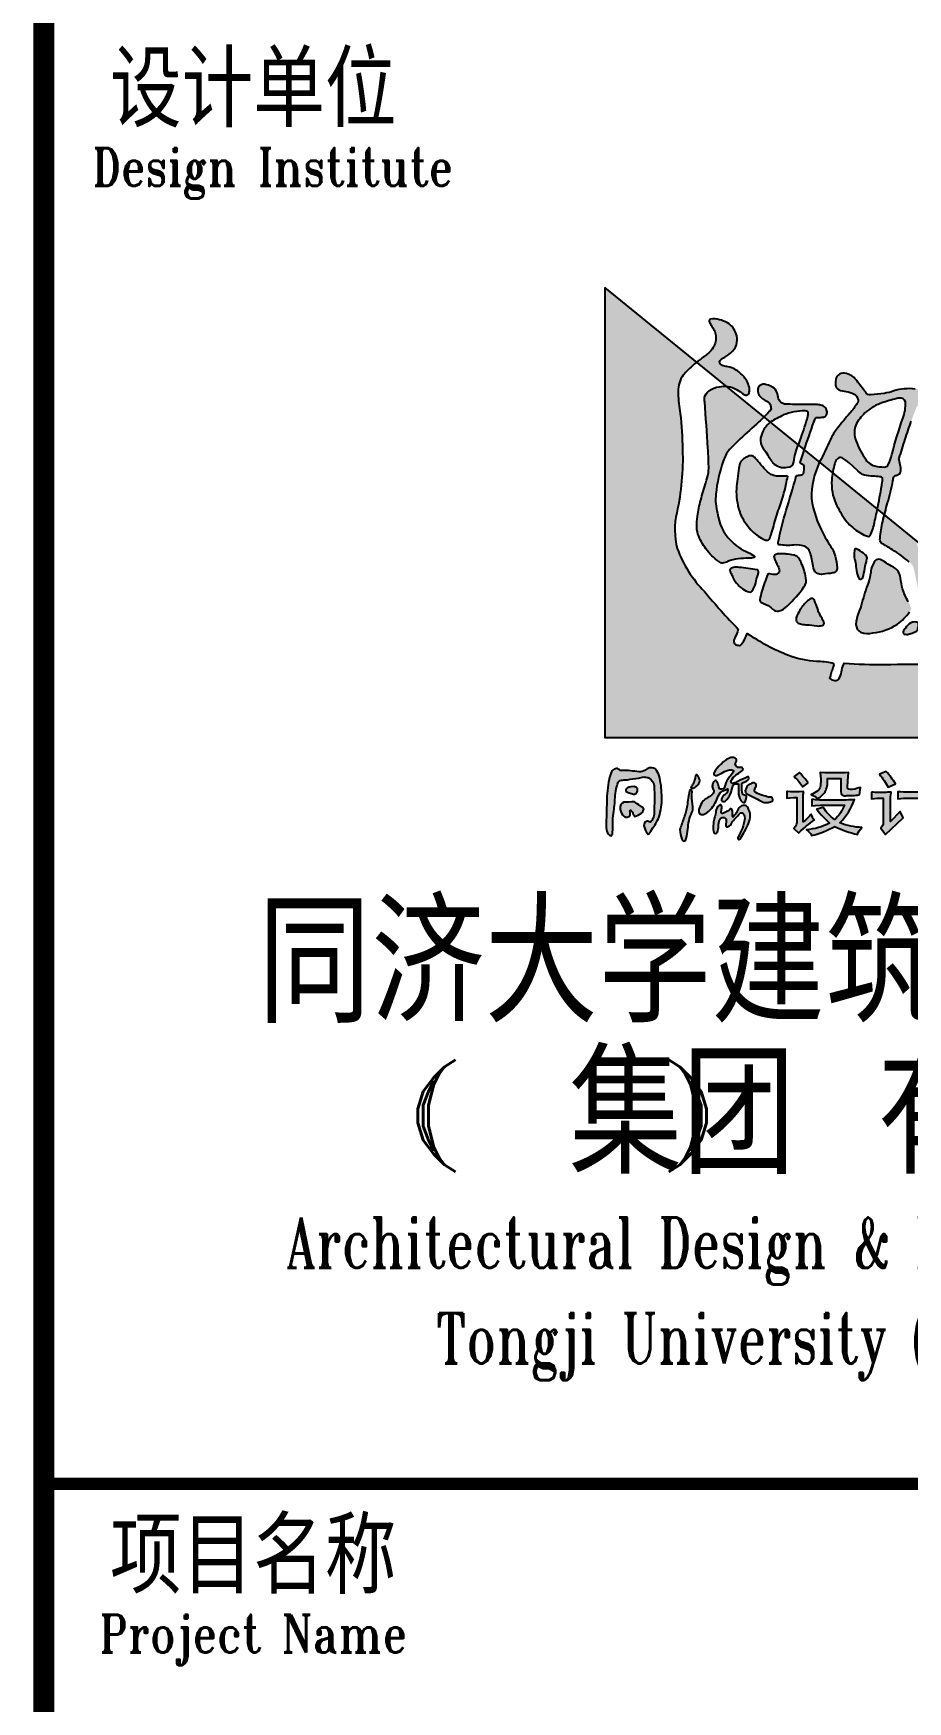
# Model space of a CAD drawing. Extents: x 913510 to 997610, y -270398 to 254224.
# Drawn here: x 988560 to 992734, y 84957 to 92919 of the extents above; entities that cross this region are included whole.
import ezdxf
from ezdxf.enums import TextEntityAlignment as Align

# ---------------------------------------------------------------- set-up
doc = ezdxf.new("R2010")
doc.units = 0
doc.header["$LTSCALE"] = 1000
doc.header["$MEASUREMENT"] = 0
doc.layers.add('图框', color=139, linetype='Continuous')
doc.styles.add('TKZ1_tjhts.shx', font='tjromant.shx', dxfattribs={"bigfont": 'tjhts.shx'})
doc.styles.add('TKZ2_tjkts.shx', font='tjromant.shx', dxfattribs={"bigfont": 'tjkts.shx'})

# ---------------------------------------------------------------- blocks, each defined once
blk = doc.blocks.new('TJAD_TK_LOGO')
at = {"layer": '图框'}
for points in [[(0.3088, 0.2387, -0.055111), (0.2978, 0.218, -0.399817), (0.2889, 0.2131, -0.15154), (0.2813, 0.2164, -0.301448), (0.2805, 0.2256, 0.010306), (0.2893, 0.248, -0.01851), (0.2158, 0.3296, -0.103184), (0.1567, 0.4231, -0.120959), (0.1559, 0.5005, 0.063512), (0.1683, 0.6375, 0.024265), (0.1633, 0.7157, -0.039016), (0.1589, 0.7586, -0.148803), (0.1672, 0.7952, -0.063522), (0.1899, 0.8185, -0.021561), (0.1991, 0.8269), (0, 0.9887), (0, 0.0136), (1.2, 0.0136), (0.9015, 0.2562, -0.02734), (0.8698, 0.2318, -0.056811), (0.8015, 0.1955, -0.043653), (0.7428, 0.1781, 0.070224), (0.7398, 0.1676, -0.155586), (0.7336, 0.1464, -0.268078), (0.7145, 0.1445, 0.046034), (0.7138, 0.1514, -0.10837), (0.7157, 0.158, 0.067272), (0.7193, 0.1723, 0.007869), (0.606, 0.1714, -0.018474), (0.519, 0.1742, 0.089356), (0.5135, 0.1595, -0.084297), (0.509, 0.1441, -0.378712), (0.4979, 0.1366, -0.129516), (0.4872, 0.1418, 0.010082), (0.4893, 0.1483, -0.06366), (0.4927, 0.1585, -0.047427), (0.496, 0.17, 0.412458), (0.4928, 0.175, 0.04646), (0.4591, 0.1791, -0.083304), (0.3984, 0.1918, -0.056916)], [(0.2775, 0.8514, 0.150805), (0.2864, 0.8696, 0.118181), (0.2844, 0.888, 0.061251), (0.2779, 0.9015, 0.110829), (0.2658, 0.9118, 0.065976), (0.2483, 0.9188, 0.129921), (0.2287, 0.9197, 0.40681), (0.2264, 0.9157, 0.07663), (0.2303, 0.907, -0.019502), (0.2369, 0.8958, -0.085799), (0.2406, 0.8843, -0.150999), (0.2351, 0.8585, -0.086307), (0.2248, 0.8465, -0.019332), (0.2062, 0.8326, 0.015742), (0.1991, 0.8269), (0.2636, 0.7745, -0.014783), (0.2672, 0.7742, -0.092021), (0.2852, 0.7675, -0.021612), (0.2992, 0.7583, 0.020501), (0.3016, 0.7569, -0.138406), (0.302, 0.7565, -0.004327), (0.3042, 0.7558, 0.041521), (0.3068, 0.7553, 0.017006), (0.3094, 0.7562, 0.175362), (0.3127, 0.7602, 0.115175), (0.3133, 0.7703, 0.133458), (0.3016, 0.7947, 0.090138), (0.282, 0.8113, 0.068529), (0.2674, 0.8165, -0.013934), (0.2566, 0.8189, -0.201719), (0.2496, 0.8239, -0.378426), (0.2504, 0.8307, -0.084166), (0.2598, 0.8373, 0.070184)], [(0.2636, 0.7745, 0.064867), (0.2476, 0.7736, 0.116531), (0.2256, 0.7646, 0.208218), (0.2161, 0.7503, 0.02194), (0.2164, 0.7413, -0.003556), (0.2234, 0.6402, -0.008585), (0.2249, 0.6059, -0.036626), (0.2244, 0.5869, -0.030322), (0.2188, 0.5654, 0.008639), (0.2079, 0.5277, 0.029199), (0.2005, 0.4927, 0.047639), (0.1991, 0.4689, 0.083135), (0.2032, 0.4501, 0.077424), (0.2218, 0.4185, 0.095524), (0.2514, 0.392, 0.133345), (0.2555, 0.391, 0.037671), (0.266, 0.3945, -0.074764), (0.2892, 0.4005, -0.017227), (0.3115, 0.4018, 0.103318), (0.3238, 0.4034, 0.529251), (0.3243, 0.406, 0.058891), (0.3103, 0.4144, -0.106556), (0.2722, 0.4408, -0.157893), (0.2439, 0.4997, -0.090292), (0.2406, 0.5406, -0.061166), (0.2567, 0.6121, -0.11155), (0.2702, 0.6374, -0.016825), (0.2934, 0.6606, -0.002917), (0.3335, 0.6973, 0.013927), (0.3452, 0.7082)], [(0.4736, 0.7314, 0.018572), (0.4732, 0.7314), (0.4732, 0.7318, 0.06936), (0.4703, 0.733, 0.047212), (0.46, 0.7347, 0.024282), (0.4431, 0.7352, -0.000753), (0.4115, 0.7353, -0.013374), (0.3921, 0.7358, -0.164458), (0.3817, 0.7396, -0.15617), (0.3755, 0.7508, 0.064833), (0.3714, 0.765, 0.17195), (0.3603, 0.7744, 0.077232), (0.3482, 0.7786, 0.099365), (0.3407, 0.7784, 0.128164), (0.3354, 0.7756, 0.199677), (0.3314, 0.766, 0.156287), (0.3348, 0.7545, 0.086381), (0.3434, 0.7463, 0.029794), (0.3514, 0.742, -0.218512), (0.3587, 0.7337, -0.050196), (0.3602, 0.726, -0.223734), (0.3564, 0.7197, -0.013892), (0.3452, 0.7082), (0.3589, 0.6971, -0.00619), (0.3868, 0.7123, -0.093205), (0.4339, 0.7212, -0.103421), (0.4394, 0.72, -0.384925), (0.4409, 0.717, -0.045853), (0.4384, 0.7029, -0.014561), (0.4233, 0.6576, 0.006316), (0.4195, 0.6478), (0.4323, 0.6374, -0.003465), (0.4348, 0.6445, -0.002724), (0.4557, 0.7043, -0.338072), (0.4611, 0.707, 0.005218), (0.4734, 0.7074, 0.309415), (0.4756, 0.7082, 0.132077), (0.4786, 0.7099, 0.147744), (0.4814, 0.7154, 0.135646), (0.4808, 0.7231, 0.18433)]]:
    blk.add_hatch(color=256, dxfattribs=at).paths.add_polyline_path(points)
h = blk.add_hatch(color=256, dxfattribs=at)
h.paths.add_polyline_path([(0.7123, 0.7547, 0.083086), (0.7078, 0.7611, 0.127732), (0.7011, 0.7644, 0.060999), (0.6727, 0.7685, 0.050289), (0.6488, 0.769, 0.061315), (0.6263, 0.7647, -0.058239), (0.6053, 0.759, -0.023274), (0.5769, 0.7559, -0.318074), (0.5654, 0.7615, -0.012807), (0.5459, 0.787, 0.176594), (0.5273, 0.8007, 0.141446), (0.5118, 0.8023, 0.254042), (0.5015, 0.7926, 0.094349), (0.5002, 0.7774, 0.272202), (0.5073, 0.7669, 0.06938), (0.523, 0.7632, -0.099001), (0.5405, 0.7575, -0.173209), (0.5486, 0.7467, -0.244282), (0.547, 0.7377, -0.042049), (0.5309, 0.7159, 0.019533), (0.5043, 0.6835, 0.074328), (0.4889, 0.6592, -0.003717), (0.4656, 0.6104), (0.4938, 0.5874, -0.03259), (0.4985, 0.6073, -0.114709), (0.5043, 0.6174), (0.5072, 0.6195), (0.5091, 0.6202), (0.5118, 0.6201), (0.5142, 0.6193), (0.5231, 0.6138), (0.5294, 0.6085), (0.5482, 0.5915), (0.5545, 0.5865), (0.5549, 0.5865, 0.137325), (0.5628, 0.5817, 0.052206), (0.5812, 0.5795, -0.039081), (0.5963, 0.5784, -0.061234), (0.5998, 0.5775, -0.389955), (0.6022, 0.5741, -0.015439), (0.6014, 0.5665, -0.009793), (0.5919, 0.5135, -0.001555), (0.5909, 0.5086), (0.6061, 0.4962, -0.005675), (0.6129, 0.5218, 0.021764), (0.6244, 0.5699, -0.037231), (0.6265, 0.5785, -0.166808), (0.6296, 0.5808, 0.014415), (0.6366, 0.5837, 0.232872), (0.6415, 0.5909, 0.087887), (0.641, 0.6009, 0.002273), (0.6378, 0.6149, -0.178357), (0.6381, 0.6188, -0.001216), (0.6509, 0.6596, -0.011476), (0.6643, 0.6991, -0.017032), (0.6756, 0.7288, -0.192629), (0.6888, 0.7399, -0.05264), (0.7021, 0.7447, 0.121865), (0.7115, 0.7475, 0.384919)])
h.paths.add_polyline_path([(0.5967, 0.7372, -0.021509), (0.6281, 0.7468, -0.053885), (0.6378, 0.7487, -0.363115), (0.652, 0.7407, -0.093078), (0.646, 0.7046, 0.023125), (0.6222, 0.6265, -0.067346), (0.6135, 0.6034, -0.278742), (0.6057, 0.5995, -0.067064), (0.5855, 0.6021, -0.223721), (0.5632, 0.6194, -0.070697), (0.543, 0.6609, -0.171192), (0.5437, 0.69, -0.090372), (0.5638, 0.7166, -0.097027)], flags=16)
h = blk.add_hatch(color=256, dxfattribs=at)
h.paths.add_polyline_path([(0.4195, 0.6478), (0.3589, 0.6971, 0.122439), (0.3441, 0.6794, 0.077208), (0.3376, 0.6622, 0.221374), (0.3431, 0.6401, -0.044103), (0.3534, 0.6251, 0.092474), (0.3673, 0.6059, 0.149827), (0.383, 0.5987, 0.078107), (0.4006, 0.5996, 0.300992), (0.4085, 0.6066, 0.003448), (0.4116, 0.6244, -0.014936)])
h.paths.add_polyline_path([(0.4481, 0.5312, -0.118411), (0.4656, 0.6104), (0.4323, 0.6374, 0.013731), (0.4236, 0.6091, 0.354128), (0.4255, 0.6066, 0.149403), (0.4255, 0.6062, -0.033756), (0.429, 0.6051, -0.301225), (0.4322, 0.6016, -0.067966), (0.4306, 0.5853, -0.155357), (0.4255, 0.5826, -0.0383), (0.4175, 0.5813, 0.394404), (0.4141, 0.5771, -0.002997), (0.3933, 0.5061, 0.027314), (0.3759, 0.4366, 0.262389), (0.3769, 0.4312, 0.054171), (0.4093, 0.4301, -0.120269), (0.4322, 0.4278, -0.238212), (0.445, 0.4145, -0.030328), (0.4518, 0.3843, 0.177342), (0.4589, 0.3692, 0.189169), (0.4732, 0.3674, 0.024901), (0.4941, 0.3699, 0.43233), (0.5035, 0.3812, 0.054023), (0.4992, 0.4064, 0.072563), (0.4928, 0.4227, -0.024272), (0.4732, 0.4551, -0.09052)])
h.paths.add_polyline_path([(0.5909, 0.5086), (0.4938, 0.5874, 0.02545), (0.492, 0.5716, 0.128799), (0.5009, 0.5201, 0.044216), (0.5216, 0.4843, 0.076323), (0.548, 0.4604, 0.034366), (0.5624, 0.4519, 0.076032), (0.5722, 0.4489, 0.341488), (0.575, 0.4509, 0.069217), (0.5844, 0.4795, 0.009229)])
h.paths.add_polyline_path([(0.6061, 0.4962, 0.003269), (0.6024, 0.4814, 0.051211), (0.5967, 0.4451, 0.204101), (0.5987, 0.435, -0.011598), (0.6232, 0.4203, -0.044991), (0.6598, 0.3936, -0.200983), (0.6695, 0.3801, -0.006426), (0.6785, 0.3385, 0.079721), (0.6871, 0.3112, 0.326464), (0.6907, 0.3094, 0.087838), (0.6948, 0.3111, 0.087656), (0.7146, 0.3317, 0.286319), (0.7196, 0.3603, 0.076349), (0.7011, 0.3885, -0.160397), (0.6755, 0.4398), (0.6755, 0.4398)])
h.paths.add_polyline_path([(0.8517, 0.2966), (0.7903, 0.3465, 0.007087), (0.7769, 0.3013, 0.070922), (0.7741, 0.2754, 0.248353), (0.779, 0.265, 0.199635), (0.7954, 0.2684, -0.006886), (0.8134, 0.2746, 0.05678), (0.8467, 0.293, 0.006803)])
h = blk.add_hatch(color=256, dxfattribs=at)
h.paths.add_polyline_path([(0.393, 0.5629, -0.011586), (0.3965, 0.5787, 0.253288), (0.3961, 0.5791, 0.095247), (0.3878, 0.5795, -0.0106), (0.3763, 0.5795, -0.133876), (0.3608, 0.5833, -0.082431), (0.3451, 0.5964, -0.01622), (0.3317, 0.6124, 0.042319), (0.324, 0.621, 0.140851), (0.3172, 0.6238, 0.145933), (0.3085, 0.6218, 0.038492), (0.302, 0.6178), (0.3016, 0.6178, 0.000616), (0.3, 0.6162, 0.032553), (0.2979, 0.6148, 0.095329), (0.2942, 0.6103, 0.096767), (0.2905, 0.5971, -0.001525), (0.2876, 0.5737, 0.034244), (0.285, 0.5522, 0.085899), (0.2916, 0.5041, 0.097395), (0.3137, 0.4669, 0.083463), (0.3395, 0.445, 0.098864), (0.3517, 0.4407, 0.30663), (0.3559, 0.443, 0.075685), (0.3606, 0.4535, 0.009946), (0.371, 0.4905, -0.023424), (0.3776, 0.5099, 0.034776)])
h.paths.add_polyline_path([(0.3331, 0.3723, 0.321528), (0.3303, 0.3767, 0.021484), (0.2909, 0.382, 0.022843), (0.2815, 0.3822, 0.102534), (0.2763, 0.381, 0.130045), (0.2718, 0.3783, 0.267367), (0.2712, 0.3737, -0.005872), (0.2757, 0.3643, 0.058515), (0.2798, 0.3554, 0.081344), (0.2949, 0.3383, 0.099387), (0.3095, 0.3298, 0.035917), (0.3152, 0.3284, 0.245908), (0.3185, 0.3297, 0.105203), (0.327, 0.3486, -0.034055), (0.3316, 0.3653, 0.056891)])
h.paths.add_polyline_path([(0.4315, 0.3396, 0.245812), (0.436, 0.3593, 0.065072), (0.4255, 0.3925, 0.134826), (0.4253, 0.3934, -0.114996), (0.4251, 0.3945, 0.061748), (0.4182, 0.4045, 0.16919), (0.4099, 0.4088, 0.009694), (0.3932, 0.4108, 0.017654), (0.3823, 0.4116, 0.044621), (0.3745, 0.4112, 0.15913), (0.3675, 0.4082, 0.263058), (0.3666, 0.4036, 0.037983), (0.3754, 0.3845, -0.091013), (0.3784, 0.3745, -0.183458), (0.3763, 0.3696, -0.186991), (0.3705, 0.3666, -0.076588), (0.3638, 0.3668, 0.012233), (0.357, 0.368, 0.175338), (0.3532, 0.367, 0.023216), (0.3404, 0.3302, 0.04069), (0.3358, 0.3123, 0.28537), (0.3389, 0.3059, 0.048651), (0.3472, 0.3023, -0.083296), (0.3595, 0.2951, 0.044689), (0.3674, 0.2887, 0.196761), (0.3781, 0.2876, 0.127879), (0.3954, 0.2982, 0.050671)])
h.paths.add_polyline_path([(0.4633, 0.2851, 0.013244), (0.4608, 0.2933, 0.042352), (0.4538, 0.3106, 0.086452), (0.451, 0.3142, 0.181931), (0.4475, 0.3144, 0.105167), (0.437, 0.3071, 0.063777), (0.4225, 0.2892, 0.079039), (0.415, 0.2726, 0.295118), (0.4173, 0.2626, 0.12746), (0.4262, 0.259, 0.051219), (0.4378, 0.2577, -0.006938), (0.4592, 0.2552, 0.101871), (0.4716, 0.2561, 0.282022), (0.4753, 0.2604, 0.127329), (0.4734, 0.2662), (0.4732, 0.2662, -0.004335)])
h.paths.add_polyline_path([(0.6577, 0.3076, -0.058552), (0.6453, 0.3355, -0.043685), (0.6412, 0.3591, 0.088622), (0.6365, 0.3722, 0.151789), (0.6215, 0.3846, -0.046532), (0.6062, 0.3942, 0.04555), (0.5995, 0.3981, 0.043142), (0.5967, 0.3991), (0.5966, 0.3994, 0.251715), (0.5858, 0.3963, 0.137334), (0.5764, 0.371, -0.022108), (0.5712, 0.349, 0.025269), (0.5573, 0.3052, -0.028381), (0.5499, 0.2836, 0.095667), (0.5444, 0.258, 0.266705), (0.5545, 0.2414, 0.133638), (0.5811, 0.2399, 0.117773), (0.6341, 0.259, 0.081266), (0.6603, 0.2854, 0.080524), (0.6632, 0.2917), (0.6632, 0.292), (0.6636, 0.2924), (0.6636, 0.2952), (0.6632, 0.2952, 0.059624)])
h.paths.add_polyline_path([(0.5675, 0.4064, 0.121011), (0.5636, 0.4099, 0.051248), (0.5498, 0.4198, 0.077555), (0.5447, 0.4219, 0.238499), (0.5422, 0.4212, 0.167798), (0.5412, 0.4181, 0.09655), (0.5414, 0.3999, -0.014406), (0.5433, 0.3923, -0.00033), (0.5454, 0.375, 0.1059), (0.5513, 0.3573, 0.313865), (0.5557, 0.3565, 0.231713), (0.5604, 0.3643, 0.026659), (0.5643, 0.3846, -0.007425), (0.5681, 0.3998, 0.16995)])
h.paths.add_polyline_path([(0.6788, 0.2495, 0.082015), (0.6802, 0.2581, 0.360369), (0.6746, 0.2636, 0.094324), (0.6683, 0.2635, 0.109868), (0.6658, 0.2629, -0.017853), (0.6636, 0.2619), (0.6632, 0.2619, 0.095638), (0.6515, 0.2506, 0.069381), (0.6467, 0.2423, 0.391778), (0.6489, 0.2376, 0.16265), (0.6584, 0.2374, 0.029698), (0.6632, 0.2387), (0.6636, 0.2387, 0.027865), (0.6738, 0.2427, 0.232972)])
h.paths.add_polyline_path([(0.7651, 0.3086, -0.00792), (0.7663, 0.3122, -0.04061), (0.7673, 0.3161, 0.057732), (0.7686, 0.323, 0.231089), (0.7664, 0.3309, 0.223752), (0.7548, 0.3302, 0.032861), (0.7336, 0.3152, -0.012035), (0.7156, 0.3033, 0.160241), (0.7001, 0.2874, 0.160304), (0.6998, 0.2673, 0.221951), (0.7087, 0.2557, 0.080228), (0.7255, 0.2484, 0.124433), (0.7414, 0.2473, 0.177577), (0.7482, 0.2548, 0.06059), (0.7578, 0.2826, -0.013372)])
h = blk.add_hatch(color=256, dxfattribs=at)
h.paths.add_polyline_path([(0.1087, -0.0549, 0.215782), (0.0955, -0.0527, 0.067417), (0.0878, -0.0572, -0.168397), (0.0723, -0.0608, -0.018722), (0.0557, -0.0587, 0.069135), (0.0371, -0.0584, -0.211583), (0.0322, -0.0571, 0.012327), (0.0271, -0.0542, 0.18165), (0.0227, -0.0546, 0.234564), (0.0145, -0.0607, 0.06939), (0.0092, -0.0773, 0.040114), (0.004, -0.1264, 0.00862), (0.0038, -0.1509, 0.034302), (0.0033, -0.1865, 0.240525), (0.0113, -0.1992, 0.151405), (0.014, -0.1995, 0.254247), (0.0165, -0.1924, 0.038225), (0.0174, -0.1663, -0.061608), (0.0194, -0.1463, 0.026815), (0.0223, -0.1127, -0.054652), (0.0257, -0.0929, -0.028262), (0.0289, -0.0835, -0.253686), (0.0385, -0.0789, 0.007206), (0.0489, -0.0782, -0.006599), (0.0729, -0.0746, 0.009999), (0.0841, -0.0723, -0.062381), (0.0934, -0.0735, -0.15567), (0.0993, -0.0771, -0.051163), (0.1052, -0.0853, -0.102101), (0.1065, -0.0911, -0.03095), (0.1072, -0.1291, 0.010088), (0.1069, -0.1503, -0.131285), (0.1038, -0.1627, -0.019629), (0.1006, -0.1683, -0.485137), (0.0962, -0.1696, 0.001583), (0.093, -0.1677, 0.165296), (0.0875, -0.1704, 0.24859), (0.0847, -0.1785, 0.066176), (0.0882, -0.1886, 0.038595), (0.0909, -0.1945, 0.378365), (0.0951, -0.1957, 0.077759), (0.1038, -0.1826, 0.016012), (0.1121, -0.17, 0.054651), (0.1183, -0.1552, 0.087206), (0.1231, -0.1116, 0.064902), (0.1173, -0.0684, 0.144064)])
h.paths.add_polyline_path([(0.0629, -0.0931), (0.0559, -0.0934), (0.0526, -0.0942), (0.0487, -0.0957), (0.0473, -0.0971), (0.0457, -0.0999, 0.333571), (0.0462, -0.1038, 0.045952), (0.0523, -0.1067, 0.064784), (0.0622, -0.1092, 0.210865), (0.0684, -0.1072, 0.127927), (0.0706, -0.102, 0.211886), (0.0696, -0.0958, 0.12013), (0.0674, -0.0941)], flags=17)
h.paths.add_polyline_path([(0.058, -0.146, -0.039434), (0.0609, -0.152, 0.054133), (0.0642, -0.1578, 0.123184), (0.0796, -0.1504, 0.140353), (0.0842, -0.1429, 0.284617), (0.0828, -0.1391, -0.012464), (0.0763, -0.135, 0.016141), (0.0639, -0.1258, -0.029736), (0.0406, -0.1269, -0.149024), (0.0367, -0.13, 0.190304), (0.0335, -0.134, 0.089845), (0.0332, -0.143, 0.171078), (0.0413, -0.1572, 0.249801), (0.0503, -0.1586, 0.378768), (0.055, -0.1529, 0.031236), (0.054, -0.1458), (0.0561, -0.1439)], flags=17)
h.paths.add_polyline_path([(0.1936, -0.0808, -0.130766), (0.1929, -0.0832, -0.049), (0.1889, -0.0904, 0.175351), (0.1867, -0.0955, 0.389375), (0.1886, -0.0971, 0.146359), (0.1966, -0.0935, 0.079034), (0.2024, -0.0886, 0.101244), (0.205, -0.0836, 0.132531), (0.2051, -0.0769, 0.067751), (0.2031, -0.0722, 0.050259), (0.1996, -0.0676, 0.454265), (0.198, -0.0678, 0.06765), (0.196, -0.0731, 0.007561)])
h.paths.add_polyline_path([(0.189, -0.104, 0.313541), (0.1862, -0.1002, 0.335576), (0.1832, -0.1018, 0.015792), (0.1784, -0.1349, -0.057755), (0.1712, -0.1608, 0.000363), (0.1628, -0.1859, 0.094511), (0.1671, -0.2072, 0.230423), (0.1705, -0.2113, 0.369117), (0.1764, -0.2058, 0.039319), (0.18, -0.1854, -0.109188), (0.1887, -0.1489, 0.00425), (0.1908, -0.1434, 0.032369), (0.1887, -0.118, -0.025515)])
h.paths.add_polyline_path([(0.251, -0.0452, 0.093827), (0.2363, -0.0633, 0.302072), (0.2373, -0.0679, 0.296548), (0.2444, -0.0681, 0.04254), (0.259, -0.0604, -0.129019), (0.2753, -0.0571, -0.117204), (0.2785, -0.0581, -0.328405), (0.2786, -0.0608, -0.051459), (0.2703, -0.0723, 0.085646), (0.2604, -0.09, 0.031903), (0.2597, -0.0932, -0.315533), (0.2562, -0.0979, -0.134544), (0.2509, -0.099, -0.408117), (0.2479, -0.0961, 0.035639), (0.2445, -0.0851, 0.084333), (0.2416, -0.0806, 0.358627), (0.239, -0.0802, 0.227473), (0.2329, -0.092, 0.148882), (0.235, -0.0994, -0.254787), (0.2358, -0.1059, -0.110418), (0.229, -0.1131, -0.032156), (0.2173, -0.1207, 0.122106), (0.2102, -0.1279, 0.074479), (0.2035, -0.1443, 0.233421), (0.2058, -0.152, 0.316166), (0.2167, -0.1523, 0.122903), (0.2315, -0.1397, 0.056501), (0.2413, -0.1246, -0.025506), (0.2474, -0.11, -0.174643), (0.2597, -0.1006, 0.004602), (0.2657, -0.0979, -0.251477), (0.2643, -0.107, -0.130218), (0.2586, -0.1116, 0.16089), (0.2539, -0.1165, 0.172735), (0.253, -0.123, 0.448793), (0.2607, -0.1246, 0.141971), (0.272, -0.1086, 0.057248), (0.2765, -0.0945, -0.334885), (0.2836, -0.0873, -0.076773), (0.2877, -0.0871, -0.545841), (0.2894, -0.0894, -0.008092), (0.2895, -0.1045, 0.139136), (0.2949, -0.1235, 0.144746), (0.301, -0.1277, 0.355116), (0.3041, -0.1263, 0.046986), (0.3064, -0.118, 0.052614), (0.3072, -0.1148, 0.237681), (0.3057, -0.1128, 0.025436), (0.3015, -0.1114, -0.354836), (0.298, -0.1075, -0.049448), (0.2968, -0.0935, -0.035628), (0.2969, -0.0883, -0.387964), (0.3001, -0.084, -0.009611), (0.3071, -0.0814, 0.187317), (0.3113, -0.0778, 0.232403), (0.3115, -0.0721, 0.143525), (0.3105, -0.0719, 0.022411), (0.2879, -0.0821, -0.00319), (0.2795, -0.086, -0.206179), (0.276, -0.0863, -0.165764), (0.2735, -0.0838, -0.217969), (0.274, -0.0802, -0.110096), (0.2841, -0.0684, -0.031862), (0.2964, -0.0594, 0.078929), (0.2994, -0.0567, 0.264707), (0.2996, -0.0548, 0.034215), (0.298, -0.0525, 0.174735), (0.2957, -0.0516, 0.001752), (0.2917, -0.0518, -0.177458), (0.2867, -0.0505, -0.140307), (0.2831, -0.0469, -0.275752), (0.2842, -0.0412, 0.167681), (0.2852, -0.035, 0.301407), (0.2787, -0.0302, 0.08311), (0.273, -0.0304, 0.130737)])
h.paths.add_polyline_path([(0.3265, -0.1185, 0.027579), (0.3434, -0.1267, 0.154526), (0.3537, -0.1275, 0.082415), (0.3631, -0.1246, 0.312986), (0.3634, -0.1187, 0.221824), (0.3602, -0.1161, 0.031656), (0.355, -0.1158, -0.00721), (0.3422, -0.1122, -0.071904), (0.3274, -0.106, -0.267193), (0.324, -0.1005, -0.023267), (0.3278, -0.0922, 0.395574), (0.3247, -0.0851, 0.188464), (0.3166, -0.0869, 0.051998), (0.3107, -0.0902, 0.108508), (0.3062, -0.0972, 0.200123), (0.3045, -0.1041, 0.191616), (0.3078, -0.1086, -0.01282)])
h.paths.add_polyline_path([(0.3061, -0.1345, 0.188222), (0.2987, -0.1344, 0.20573), (0.2909, -0.1393, 0.018376), (0.2852, -0.1492, -0.117409), (0.2773, -0.1592, -0.060927), (0.2765, -0.1465, 0.215117), (0.2745, -0.1419, 0.470033), (0.2699, -0.1433, -0.045545), (0.2616, -0.1486, -0.074224), (0.2553, -0.1514, -0.568137), (0.252, -0.1485, -0.07678), (0.2526, -0.1441, 0.100197), (0.2529, -0.1346, 0.387299), (0.2502, -0.1327, 0.118665), (0.2478, -0.1338, 0.185429), (0.2406, -0.1469, -0.018374), (0.2387, -0.1583, 0.026924), (0.2355, -0.1694, -0.013447), (0.2349, -0.18, 0.097057), (0.2361, -0.1921, 0.277047), (0.2398, -0.1951, 0.192921), (0.2429, -0.1932, 0.125735), (0.2464, -0.1796, -0.084178), (0.2486, -0.1648, -0.292454), (0.2566, -0.1598, -0.427415), (0.2627, -0.1662, -0.039723), (0.2621, -0.1773, 0.744354), (0.2674, -0.1794, 0.173973), (0.2753, -0.1721, -0.079593), (0.2831, -0.1615, 0.037997), (0.2923, -0.1518, -0.536451), (0.3002, -0.1519, -0.220641), (0.3027, -0.1657, -0.033334), (0.3, -0.1785, -0.02197), (0.2922, -0.1962, -0.036413), (0.288, -0.2042, 0.059035), (0.2879, -0.2046, 0.221247), (0.2894, -0.2077, 0.229092), (0.2907, -0.2079, 0.104052), (0.2938, -0.2056, 0.039622), (0.3034, -0.1893, 0.031663), (0.3116, -0.1728, 0.083922), (0.3151, -0.1559, 0.095464), (0.3114, -0.1418, 0.118136)])
h.paths.add_polyline_path([(0.4291, -0.0935), (0.4405, -0.0853, 0.028783), (0.4221, -0.0627), (0.4102, -0.0715, -0.06685)])
h.paths.add_polyline_path([(0.4215, -0.1047), (0.4022, -0.1042), (0.3969, -0.1036), (0.3948, -0.1036), (0.3948, -0.1181), (0.4007, -0.1176), (0.4092, -0.1169), (0.4158, -0.1168), (0.4158, -0.1709, -0.223037), (0.4102, -0.1829, -0.003297), (0.4095, -0.1842), (0.42, -0.1936, 0.201777), (0.4221, -0.1917, -0.033526), (0.4536, -0.1659, -0.02738), (0.4473, -0.1527, -0.067274), (0.4298, -0.1697, -0.004515), (0.43, -0.112, -0.051491), (0.4312, -0.1036)])
h.paths.add_polyline_path([(0.4681, -0.0776), (0.4676, -0.0915, -0.202539), (0.4614, -0.1024, -0.066868), (0.4473, -0.1105, -0.101276), (0.4613, -0.1193, 0.145344), (0.4788, -0.1017, 0.140249), (0.4824, -0.0753, -0.003162), (0.5118, -0.0753, -0.016144), (0.5113, -0.0906, 0.052901), (0.5122, -0.1087, 0.214665), (0.5146, -0.1118, 0.093296), (0.5153, -0.1118, 0.137117), (0.5238, -0.1126, 0.000424), (0.5373, -0.1123, 0.022294), (0.5517, -0.1112), (0.5538, -0.0948), (0.5502, -0.0961), (0.5458, -0.0974), (0.5419, -0.0985), (0.5363, -0.0994), (0.5323, -0.0995), (0.5266, -0.0985), (0.5261, -0.0963), (0.5266, -0.0805), (0.5279, -0.0627), (0.5208, -0.0631), (0.5109, -0.0633), (0.4981, -0.0633), (0.4859, -0.0633), (0.4771, -0.0632), (0.4669, -0.0627)])
h.paths.add_polyline_path([(0.5056, -0.1225, -0.002263), (0.4652, -0.1224, -0.028919), (0.4487, -0.1207), (0.4487, -0.1351), (0.4568, -0.134), (0.467, -0.1332, -0.001197), (0.5012, -0.1332, 0.000411), (0.5195, -0.1332, -0.117897), (0.4977, -0.1647, -0.081518), (0.4732, -0.1382), (0.4592, -0.142, 0.067412), (0.4873, -0.1722, -0.099344), (0.4368, -0.1867, -0.117302), (0.4487, -0.1993, 0.051291), (0.4985, -0.1798, 0.052048), (0.5475, -0.1968, -0.102524), (0.5573, -0.1817, -0.086164), (0.5097, -0.1716, 0.112398), (0.5412, -0.1212, -0.018709)])
h.paths.add_polyline_path([(0.6036, -0.1181), (0.6036, -0.1747, -0.094232), (0.598, -0.1829), (0.6085, -0.1968), (0.647, -0.1609), (0.64, -0.147), (0.619, -0.1691), (0.619, -0.1241, -0.058001), (0.6207, -0.1057, 0.319569), (0.6199, -0.1049, 0.045142), (0.6064, -0.1062, 0.020451), (0.5944, -0.1061, -0.034776), (0.5777, -0.1049), (0.5777, -0.1193, -0.030546)])
h.paths.add_polyline_path([(0.6099, -0.0601), (0.5952, -0.0664, -0.049542), (0.6141, -0.0941), (0.6302, -0.0872, 0.030356)])
h.paths.add_polyline_path([(0.6595, -0.1054, -0.019379), (0.6351, -0.1042), (0.6351, -0.1193, -0.02608), (0.6603, -0.1181), (0.682, -0.1181), (0.682, -0.1729, -0.021278), (0.6806, -0.2012), (0.6974, -0.2012, -0.017067), (0.6967, -0.1716), (0.6967, -0.1181), (0.7148, -0.1181, -0.024313), (0.7409, -0.1193), (0.7409, -0.1042, -0.018656), (0.7103, -0.1055), (0.6967, -0.1055), (0.6967, -0.0765, -0.143011), (0.7016, -0.0589, 0.162811), (0.697, -0.0572, 0.035376), (0.6847, -0.0564, 0.004148), (0.6806, -0.0564, -0.046173), (0.6819, -0.0675, -0.00345), (0.682, -0.1055, -0.001359)])
h.paths.add_polyline_path([(0.7665, -0.0695), (0.7665, -0.0854), (0.8078, -0.0854), (0.8078, -0.2004), (0.8257, -0.2004), (0.8257, -0.0854), (0.867, -0.0854), (0.867, -0.0695)])
h.paths.add_polyline_path([(0.9301, -0.1569, -0.040499), (0.9291, -0.1744, -0.3078), (0.915, -0.1875, -0.189438), (0.8973, -0.1845, -0.186489), (0.89, -0.1721, -0.07743), (0.8894, -0.158), (0.8723, -0.158, 0.198241), (0.8816, -0.1938, 0.214326), (0.9098, -0.2039, 0.249549), (0.9415, -0.1907, 0.135294), (0.948, -0.1641), (0.948, -0.0695), (0.9301, -0.0695)])
h.paths.add_polyline_path([(1.0285, -0.0695), (1.0088, -0.0695), (0.9602, -0.2004), (0.9786, -0.2004), (0.9926, -0.1613), (1.0441, -0.1613), (1.0579, -0.2004), (1.0772, -0.2004)])
h.paths.add_polyline_path([(1.0186, -0.0882), (1.0389, -0.146), (0.9981, -0.146)], flags=16)
h.paths.add_polyline_path([(1.0908, -0.0695), (1.0908, -0.2004), (1.1399, -0.2004, 0.229129), (1.182, -0.1827, 0.179316), (1.1971, -0.1343, 0.181564), (1.1826, -0.0858, 0.220204), (1.1406, -0.0695)])
h.paths.add_polyline_path([(1.1086, -0.0846), (1.1391, -0.0846, -0.337188), (1.1746, -0.1078, -0.124189), (1.1773, -0.1517, -0.40123), (1.1391, -0.1844), (1.1086, -0.1844)], flags=16)
blk.add_lwpolyline([(0, 0.9887), (0, 0.0136), (1.2, 0.0136)], close=True, dxfattribs=at)
for points in [[(0.6598, 0.3936, 0.044991), (0.6232, 0.4203, 0.011598), (0.5987, 0.435, -0.204101), (0.5967, 0.4451, -0.051211), (0.6024, 0.4814, -0.008944), (0.6129, 0.5218, 0.021764), (0.6244, 0.5699, -0.037231), (0.6265, 0.5785, -0.166808), (0.6296, 0.5808, 0.014415), (0.6366, 0.5837, 0.232872), (0.6415, 0.5909, 0.087887), (0.641, 0.6009, 0.002324), (0.6377, 0.6152, -0.163549), (0.6381, 0.6188, -0.001216), (0.6509, 0.6596, -0.011476), (0.6643, 0.6991, -0.017032)], [(0.6727, 0.7685, 0.050289), (0.6488, 0.769, 0.061315), (0.6263, 0.7647, -0.058239), (0.6053, 0.759, -0.023274), (0.5769, 0.7559, -0.318074), (0.5654, 0.7615, -0.012807), (0.5459, 0.787, 0.176594), (0.5273, 0.8007, 0.141446), (0.5118, 0.8023, 0.254042), (0.5015, 0.7926, 0.094349), (0.5002, 0.7774, 0.272202), (0.5073, 0.7669, 0.06938), (0.523, 0.7632, -0.099001), (0.5405, 0.7575, -0.176084), (0.5487, 0.7465, -0.238335), (0.547, 0.7377, -0.042049), (0.5309, 0.7159, 0.019533), (0.5043, 0.6835, 0.074328), (0.4889, 0.6592, -0.003717), (0.4656, 0.6104, 0.118412), (0.4481, 0.5312, 0.09052), (0.4732, 0.4551, 0.024272), (0.4928, 0.4227, -0.072563), (0.4992, 0.4064, -0.054023), (0.5035, 0.3812, -0.43233), (0.4941, 0.3699, -0.024901), (0.4732, 0.3674, -0.189169), (0.4589, 0.3692, -0.177342), (0.4518, 0.3843, 0.030328), (0.445, 0.4145, 0.238212), (0.4322, 0.4278, 0.120269), (0.4093, 0.4301, -0.054171), (0.3769, 0.4312, -0.262389), (0.3759, 0.4366, -0.027314), (0.3933, 0.5061, 0.002997), (0.4141, 0.5771, -0.42145), (0.4179, 0.5814, 0.036527), (0.4255, 0.5826, 0.155357), (0.4306, 0.5853, 0.067966), (0.4322, 0.6016, 0.301225), (0.429, 0.6051, 0.033756), (0.4255, 0.6062, -0.149403), (0.4255, 0.6066, -0.354128), (0.4236, 0.6091, -0.017197), (0.4348, 0.6445, -0.010154), (0.4348, 0.6445, -0.002724), (0.4557, 0.7043, -0.338072), (0.4611, 0.707, 0.005218), (0.4734, 0.7074, 0.309415), (0.4756, 0.7082, 0.132077), (0.4786, 0.7099, 0.147744), (0.4814, 0.7154, 0.135646), (0.4808, 0.7231, 0.18433), (0.4736, 0.7314, 0.018572), (0.4732, 0.7314), (0.4732, 0.7318, 0.071117), (0.4702, 0.733, 0.046841), (0.46, 0.7347, 0.024282), (0.4431, 0.7352, -0.000753), (0.4115, 0.7353, -0.013374), (0.3921, 0.7358, -0.164458), (0.3817, 0.7396, -0.15617), (0.3755, 0.7508, 0.064833), (0.3714, 0.765, 0.17195), (0.3603, 0.7744, 0.077232), (0.3482, 0.7786, 0.099365), (0.3407, 0.7784, 0.128164), (0.3354, 0.7756, 0.199677), (0.3314, 0.766, 0.156287), (0.3348, 0.7545, 0.086381), (0.3434, 0.7463, 0.029794), (0.3514, 0.742, -0.218512), (0.3587, 0.7337, -0.050196), (0.3602, 0.726, -0.223734), (0.3564, 0.7197, -0.027824), (0.3335, 0.6973, 0.002917), (0.2934, 0.6606, 0.016825), (0.2702, 0.6374, 0.11155), (0.2567, 0.6121, 0.061166), (0.2406, 0.5406, 0.090292), (0.2439, 0.4997, 0.157893), (0.2722, 0.4408, 0.106556), (0.3103, 0.4144, -0.057352), (0.324, 0.4062, -0.620281), (0.3238, 0.4034, -0.103318), (0.3115, 0.4018, 0.017227), (0.2892, 0.4005, 0.074764), (0.266, 0.3945, -0.037671), (0.2555, 0.391, -0.146442), (0.2511, 0.3922, -0.094541), (0.2218, 0.4185, -0.075684), (0.2035, 0.4493, -0.086697), (0.1991, 0.4689, -0.047639), (0.2005, 0.4927, -0.029199), (0.2079, 0.5277, -0.008639), (0.2188, 0.5654, 0.030322), (0.2244, 0.5869, 0.036626), (0.2249, 0.6059, 0.008585), (0.2234, 0.6402, 0.003541), (0.2164, 0.7409, -0.022961), (0.2161, 0.7503, -0.208218), (0.2256, 0.7646, -0.116531), (0.2476, 0.7736, -0.079727), (0.2672, 0.7742, -0.092021), (0.2852, 0.7675, -0.021612), (0.2992, 0.7583, 0.020501), (0.3016, 0.7569, -0.138406), (0.302, 0.7565, -0.004327), (0.3042, 0.7558, 0.041521), (0.3068, 0.7553, 0.017006), (0.3094, 0.7562, 0.218913), (0.313, 0.7614, 0.100805), (0.3133, 0.7703, 0.133458), (0.3016, 0.7947, 0.090138), (0.282, 0.8113, 0.068529), (0.2674, 0.8165, -0.013934), (0.2566, 0.8189, -0.201719), (0.2496, 0.8239, -0.33618), (0.2499, 0.8301, -0.089843), (0.2598, 0.8373, 0.067656), (0.2769, 0.8508, 0.15691), (0.2864, 0.8696, 0.118181), (0.2844, 0.888, 0.061251), (0.2779, 0.9015, 0.110829), (0.2658, 0.9118, 0.065976), (0.2483, 0.9188, 0.126476), (0.2292, 0.9198, 0.453262), (0.2264, 0.9157, 0.07663), (0.2303, 0.907, -0.019502), (0.2369, 0.8958, -0.085799), (0.2406, 0.8843, -0.150999), (0.2351, 0.8585, -0.086307), (0.2248, 0.8465, -0.019332), (0.2062, 0.8326, 0.037315), (0.1899, 0.8185, 0.063522), (0.1672, 0.7952, 0.148803), (0.1589, 0.7586, 0.039016), (0.1633, 0.7157, -0.024265), (0.1683, 0.6375, -0.063512), (0.1559, 0.5005, 0.120959), (0.1567, 0.4231, 0.103184), (0.2158, 0.3296, 0.01851), (0.2893, 0.248, -0.010306), (0.2805, 0.2256, 0.301448), (0.2813, 0.2164, 0.15154), (0.2889, 0.2131, 0.399817), (0.2978, 0.218, 0.055111), (0.3088, 0.2387, 0.056916), (0.3984, 0.1918, 0.083304), (0.4591, 0.1791, -0.046418), (0.4928, 0.175, -0.509372), (0.4955, 0.1688, 0.042269), (0.4927, 0.1585, 0.06366), (0.4893, 0.1483, -0.010082), (0.4872, 0.1418, 0.129516), (0.4979, 0.1366, 0.378712), (0.509, 0.1441, 0.084297), (0.5135, 0.1595, -0.089356), (0.519, 0.1742, 0.018474), (0.606, 0.1714, -0.007869), (0.7193, 0.1723, -0.067272)], [(0.6281, 0.7468, 0.021509), (0.5967, 0.7372, 0.097027), (0.5638, 0.7166, 0.090372), (0.5437, 0.69, 0.169889), (0.5429, 0.6611, 0.071038), (0.5632, 0.6194, 0.223721), (0.5855, 0.6021, 0.067064), (0.6057, 0.5995, 0.278742), (0.6135, 0.6034, 0.067346), (0.6222, 0.6265, -0.023125), (0.646, 0.7046, 0.093078), (0.652, 0.7407, 0.363115), (0.6378, 0.7487, 0.053885), (0.6281, 0.7468, 6.810958)], [(0.4339, 0.7212, 0.093231), (0.3868, 0.7123, 0.00619), (0.3589, 0.6971, 0.122439), (0.3441, 0.6794, 0.077208), (0.3376, 0.6622, 0.223971), (0.3433, 0.6399, -0.043458), (0.3534, 0.6251, 0.092474), (0.3673, 0.6059, 0.149827), (0.383, 0.5987, 0.078107), (0.4006, 0.5996, 0.300992), (0.4085, 0.6066, 0.003448), (0.4116, 0.6244, -0.021253), (0.4233, 0.6576, 0.014561), (0.4384, 0.7029, 0.045853), (0.4409, 0.717, 0.360509), (0.4396, 0.7199, 0.107188), (0.4339, 0.7212, -16745.559379)], [(0.3961, 0.5791, 0.094892), (0.3878, 0.5795, -0.0106), (0.3763, 0.5795, -0.133876), (0.3608, 0.5833, -0.082431), (0.3451, 0.5964, -0.01622), (0.3317, 0.6124, 0.042319), (0.324, 0.621, 0.140851), (0.3172, 0.6238, 0.145933), (0.3085, 0.6218, 0.038492), (0.302, 0.6178), (0.3016, 0.6178, 0.000616), (0.3, 0.6162, 0.031804), (0.298, 0.6148, 0.096292), (0.2942, 0.6103, 0.096767), (0.2905, 0.5971, -0.001525), (0.2876, 0.5737, 0.034244), (0.285, 0.5522, 0.085899), (0.2916, 0.5041, 0.097395), (0.3137, 0.4669, 0.083463), (0.3395, 0.445, 0.098864), (0.3517, 0.4407, 0.30663), (0.3559, 0.443, 0.075685), (0.3606, 0.4535, 0.009946), (0.371, 0.4905, -0.023424), (0.3776, 0.5099, 0.034776), (0.393, 0.5629, -0.011586), (0.3965, 0.5787, 0.266953), (0.3961, 0.5791, -9.367818)], [(0.5963, 0.5784, 0.039081), (0.5812, 0.5795, -0.052206), (0.5628, 0.5817, -0.137325), (0.5549, 0.5865), (0.5545, 0.5865), (0.5482, 0.5915), (0.5294, 0.6085), (0.5231, 0.6138), (0.5142, 0.6193), (0.5118, 0.6201), (0.5091, 0.6202), (0.5072, 0.6195), (0.5043, 0.6174, 0.11368), (0.4985, 0.6074, 0.058255), (0.492, 0.5716, 0.128799), (0.5009, 0.5201, 0.044216), (0.5216, 0.4843, 0.076323), (0.548, 0.4604, 0.034366), (0.5624, 0.4519, 0.072238), (0.5717, 0.449, 0.392565), (0.575, 0.4509, 0.069217), (0.5844, 0.4795, 0.010784), (0.5919, 0.5135, 0.009793), (0.6014, 0.5665, 0.015439), (0.6022, 0.5741, 0.389955), (0.5998, 0.5775, 0.061234), (0.5963, 0.5784, -16.613237)], [(0.3745, 0.4112, 0.15913), (0.3675, 0.4082, 0.288408), (0.3667, 0.4032, 0.037176), (0.3754, 0.3845, -0.091013), (0.3784, 0.3745, -0.183458), (0.3763, 0.3696, -0.186991), (0.3705, 0.3666, -0.073503), (0.3641, 0.3668, 0.012051), (0.3574, 0.3679, 0.191959), (0.3532, 0.367, 0.023216), (0.3404, 0.3302, 0.04069), (0.3358, 0.3123, 0.28537), (0.3389, 0.3059, 0.048651), (0.3472, 0.3023, -0.083296), (0.3595, 0.2951, 0.044689), (0.3674, 0.2887, 0.196761), (0.3781, 0.2876, 0.127879), (0.3954, 0.2982, 0.050671), (0.4315, 0.3396, 0.245812), (0.436, 0.3593, 0.065072), (0.4255, 0.3925, 0.14855), (0.4253, 0.3935, -0.105311), (0.4251, 0.3945, 0.061748), (0.4182, 0.4045, 0.172152), (0.4097, 0.4088, 0.009599), (0.3932, 0.4108, 0.017654), (0.3823, 0.4116, 0.044621), (0.3745, 0.4112, 14.039162)], [(0.5636, 0.4099, 0.051248), (0.5498, 0.4198, 0.074352), (0.545, 0.4219, 0.258738), (0.5422, 0.4212, 0.167798), (0.5412, 0.4181, 0.09655), (0.5414, 0.3999, -0.014406), (0.5433, 0.3923, -0.00033), (0.5454, 0.375, 0.1059), (0.5513, 0.3573, 0.313865), (0.5557, 0.3565, 0.231713), (0.5604, 0.3643, 0.026659), (0.5643, 0.3846, -0.007268), (0.568, 0.3995, 0.17843), (0.5675, 0.4064, 0.121011), (0.5636, 0.4099, -4.005973)], [(0.5995, 0.3981, 0.043142), (0.5967, 0.3991), (0.5966, 0.3994, 0.251715), (0.5858, 0.3963, 0.137334), (0.5764, 0.371, -0.022108), (0.5712, 0.349, 0.025269), (0.5573, 0.3052, -0.028381), (0.5499, 0.2836, 0.095667), (0.5444, 0.258, 0.266705), (0.5545, 0.2414, 0.133638), (0.5811, 0.2399, 0.117773), (0.6341, 0.259, 0.081266), (0.6603, 0.2854, 0.080524)], [(0.6577, 0.3076, -0.058552), (0.6453, 0.3355, -0.043685), (0.6412, 0.3591, 0.088622), (0.6365, 0.3722, 0.151789), (0.6215, 0.3846, -0.046532), (0.6062, 0.3942, 0.04555), (0.5995, 0.3981, -0.637022)], [(0.3303, 0.3767, 0.021484), (0.2909, 0.382, 0.022843), (0.2815, 0.3822, 0.102534), (0.2763, 0.381, 0.130045), (0.2718, 0.3783, 0.297474), (0.2714, 0.3732, -0.00558), (0.2757, 0.3643, 0.058515), (0.2798, 0.3554, 0.081344), (0.2949, 0.3383, 0.099387), (0.3095, 0.3298, 0.035917), (0.3152, 0.3284, 0.291616), (0.3189, 0.3302, 0.101893), (0.327, 0.3486, -0.0334), (0.3315, 0.3649, 0.055709), (0.333, 0.3718, 0.351699), (0.3303, 0.3767, 0.192035)], [(0.4475, 0.3144, 0.105167), (0.437, 0.3071, 0.063777), (0.4225, 0.2892, 0.079039), (0.415, 0.2726, 0.295118), (0.4173, 0.2626, 0.12746), (0.4262, 0.259, 0.051219), (0.4378, 0.2577, -0.006938), (0.4592, 0.2552, 0.096731), (0.471, 0.2559, 0.313514), (0.4753, 0.2604, 0.118262), (0.4736, 0.2658), (0.4736, 0.2661), (0.4732, 0.2662, -0.004335), (0.4633, 0.2851, 0.013244), (0.4608, 0.2933, 0.040921), (0.4541, 0.31, 0.09847), (0.451, 0.3142, 0.181931), (0.4475, 0.3144, 6.785247)], [(0.6632, 0.2619, 0.095638), (0.6515, 0.2506, 0.069381), (0.6467, 0.2423, 0.391778), (0.6489, 0.2376, 0.16265), (0.6584, 0.2374, 0.029698), (0.6632, 0.2387), (0.6636, 0.2387, 0.027865), (0.6738, 0.2427, 0.232972), (0.6788, 0.2495, 0.082015), (0.6802, 0.2581, 0.360369), (0.6746, 0.2636, 0.094324), (0.6683, 0.2635, 0.122116), (0.6655, 0.2628, -0.015671), (0.6636, 0.2619), (0.6632, 0.2619)], [(0.1979, -0.068, 0.064778), (0.196, -0.0731, 0.007561), (0.1936, -0.0808, -0.130766), (0.1929, -0.0832, -0.049), (0.1889, -0.0904, 0.145283), (0.1868, -0.0946, 0.551757), (0.1886, -0.0971, 0.146359), (0.1966, -0.0935, 0.079034), (0.2024, -0.0886, 0.101244), (0.205, -0.0836, 0.132531), (0.2051, -0.0769, 0.09128), (0.2022, -0.0707, 0.033188), (0.1998, -0.0677, 0.58845), (0.1979, -0.068, 1.283189)], [(0.4405, -0.0853, 0.028783), (0.4221, -0.0627), (0.4102, -0.0715, -0.06685), (0.4291, -0.0935), (0.4405, -0.0853)], [(0.6099, -0.0601), (0.5952, -0.0664, -0.049542), (0.6141, -0.0941), (0.6302, -0.0872, 0.030356), (0.6099, -0.0601, -0.367543)], [(0.7016, -0.0589, 0.162811), (0.697, -0.0572, 0.035376), (0.6847, -0.0564, 0.004148), (0.6806, -0.0564, -0.046173), (0.6819, -0.0675, -0.00345), (0.682, -0.1055, -0.001359), (0.6595, -0.1054, -0.019379), (0.6351, -0.1042), (0.6351, -0.1193, -0.02608), (0.6603, -0.1181), (0.682, -0.1181), (0.682, -0.1729, -0.021278), (0.6806, -0.2012), (0.6974, -0.2012, -0.017067), (0.6967, -0.1716), (0.6967, -0.1181), (0.7151, -0.1181, -0.024106), (0.7409, -0.1193), (0.7409, -0.1042, -0.018656), (0.7103, -0.1055), (0.6967, -0.1055), (0.6967, -0.0765, -0.143011), (0.7016, -0.0589, -0.556347)], [(0.0674, -0.0941), (0.0629, -0.0931), (0.0559, -0.0934), (0.0526, -0.0942), (0.0487, -0.0957), (0.0473, -0.0971), (0.0457, -0.0999), (0.0457, -0.0999, 0.333571), (0.0462, -0.1038, 0.045952), (0.0523, -0.1067, 0.064784), (0.0622, -0.1092, 0.210865), (0.0684, -0.1072, 0.127927), (0.0706, -0.102, 0.211886), (0.0696, -0.0958, 0.12013), (0.0674, -0.0941, 0.205248)], [(0.1832, -0.1018, 0.015792), (0.1784, -0.1349, -0.057755), (0.1712, -0.1608, 0.000363), (0.1628, -0.1859, 0.094511), (0.1671, -0.2072, 0.230423), (0.1705, -0.2113, 0.369117), (0.1764, -0.2058, 0.039319), (0.18, -0.1854, -0.109188), (0.1887, -0.1489, 0.00425), (0.1908, -0.1434, 0.032369), (0.1887, -0.118, -0.024093), (0.189, -0.1048, 0.365167), (0.1862, -0.1002, 0.335576), (0.1832, -0.1018, -4.82272)], [(0.324, -0.1005, -0.023267), (0.3278, -0.0922, 0.395574), (0.3247, -0.0851, 0.188464), (0.3166, -0.0869, 0.051998), (0.3107, -0.0902, 0.108508), (0.3062, -0.0972, 0.200123), (0.3045, -0.1041, 0.239968), (0.3091, -0.1093, -0.011966), (0.3265, -0.1185, 0.026796), (0.3429, -0.1265, 0.16248), (0.3537, -0.1275, 0.082415), (0.3631, -0.1246, 0.312986), (0.3634, -0.1187, 0.221824), (0.3602, -0.1161, 0.031656), (0.355, -0.1158, -0.00721), (0.3422, -0.1122, -0.071904), (0.3274, -0.106, -0.267193), (0.324, -0.1005, -1.034673)], [(0.4312, -0.1036), (0.4215, -0.1047), (0.4022, -0.1042), (0.3969, -0.1036), (0.3948, -0.1036), (0.3948, -0.1036), (0.3948, -0.1181), (0.4007, -0.1176), (0.4092, -0.1169), (0.4158, -0.1168), (0.4158, -0.171, -0.221898), (0.4102, -0.1829, -0.003297), (0.4095, -0.1842), (0.42, -0.1936, 0.201777), (0.4221, -0.1917, -0.033526), (0.4536, -0.1659, -0.02738), (0.4473, -0.1527, -0.067274), (0.4298, -0.1697, -0.004515), (0.43, -0.112, -0.051491), (0.4312, -0.1036, 1.276431)], [(0.0406, -0.1269), (0.0406, -0.1269, -0.149024), (0.0367, -0.13, 0.190304), (0.0335, -0.134, 0.089845), (0.0332, -0.143, 0.171078), (0.0413, -0.1572, 0.249801), (0.0503, -0.1586, 0.403637), (0.0549, -0.1524, 0.029133), (0.054, -0.1458), (0.0561, -0.1439), (0.058, -0.146, -0.039434), (0.0609, -0.152, 0.054133), (0.0642, -0.1578, 0.123184), (0.0796, -0.1504, 0.129726), (0.084, -0.1436, 0.403849), (0.0819, -0.1386, -0.010847), (0.0763, -0.135, 0.016141), (0.0639, -0.1258, -0.029736), (0.0406, -0.1269, 49.864195)], [(0.2478, -0.1338, 0.185682), (0.2406, -0.1469, -0.018341), (0.2387, -0.1583, 0.026924), (0.2355, -0.1694, -0.013447), (0.2349, -0.18, 0.093363), (0.236, -0.1917, 0.304335), (0.2398, -0.1951, 0.291554), (0.2438, -0.1916, 0.117574), (0.2464, -0.1787, -0.079063), (0.2486, -0.1648, -0.300592), (0.2569, -0.1598, -0.368552), (0.2626, -0.1652, -0.043209), (0.2621, -0.1773, 0.744354), (0.2674, -0.1794, 0.177438), (0.2754, -0.1719, -0.078291), (0.2831, -0.1615, 0.039946), (0.2927, -0.1512, -0.451499), (0.2998, -0.1514, -0.230308), (0.3027, -0.1657, -0.033334), (0.3, -0.1785, -0.02197), (0.2922, -0.1962, -0.034481), (0.2883, -0.2038, 0.327695), (0.2882, -0.2061, 0.128468), (0.2894, -0.2077, 0.229092), (0.2907, -0.2079, 0.151567), (0.2948, -0.2041, 0.035943), (0.3034, -0.1893, 0.031663), (0.3116, -0.1728, 0.083922), (0.3151, -0.1559, 0.095464), (0.3114, -0.1418, 0.118136), (0.3061, -0.1345, 0.188222), (0.2987, -0.1344, 0.20573), (0.2909, -0.1393, 0.021251), (0.2844, -0.1508, -0.101043), (0.2773, -0.1592, -0.060927), (0.2765, -0.1465, 0.215117), (0.2745, -0.1419, 0.470033), (0.2699, -0.1433, -0.045545), (0.2616, -0.1486, -0.074224), (0.2553, -0.1514, -0.417651), (0.2521, -0.1497, -0.097649), (0.2526, -0.1441, 0.097114), (0.253, -0.1349, 0.421439), (0.2502, -0.1327, 0.118665), (0.2478, -0.1338, 0.480434)], [(0.4487, -0.1206), (0.4487, -0.1351), (0.4568, -0.134), (0.467, -0.1332, -0.001197), (0.5012, -0.1332, 0.000411), (0.5195, -0.1332, -0.117897), (0.4977, -0.1647, -0.081518), (0.4732, -0.1382), (0.4592, -0.142, 0.067412), (0.4873, -0.1722, -0.099344), (0.4368, -0.1867, -0.117302), (0.4487, -0.1993, 0.051291), (0.4985, -0.1798, 0.052048), (0.5475, -0.1968, -0.102524), (0.5573, -0.1817, -0.086164), (0.5097, -0.1716, 0.112398), (0.5412, -0.1212, -0.018709), (0.5056, -0.1225, -0.002263), (0.4652, -0.1224, -0.029288), (0.4485, -0.1206, -12.247816)]]:
    blk.add_lwpolyline(points, format="xyb", dxfattribs=at)
for points in [[(0.273, -0.0304, 0.130737), (0.251, -0.0452, 0.088699), (0.2369, -0.0622, 0.387064), (0.2373, -0.0679, 0.296548), (0.2444, -0.0681, 0.04254), (0.259, -0.0604, -0.129019), (0.2753, -0.0571, -0.117204), (0.2785, -0.0581, -0.328405), (0.2786, -0.0608, -0.051459), (0.2703, -0.0723, 0.085646), (0.2604, -0.09, 0.042347), (0.2595, -0.0943, -0.257362), (0.2562, -0.0979, -0.134544), (0.2509, -0.099, -0.408117), (0.2479, -0.0961, 0.033303), (0.2447, -0.0858, 0.096312), (0.2416, -0.0806, 0.428215), (0.2386, -0.0805, 0.197066), (0.233, -0.0907, 0.173607), (0.235, -0.0994, -0.254787), (0.2358, -0.1059, -0.110418), (0.229, -0.1131, -0.032156), (0.2173, -0.1207, 0.123756), (0.2101, -0.1281, 0.067355), (0.2039, -0.1428, 0.278531), (0.2058, -0.152, 0.316166), (0.2167, -0.1523, 0.122903), (0.2315, -0.1397, 0.056501), (0.2413, -0.1246, -0.025506), (0.2474, -0.11, -0.174643), (0.2597, -0.1006, 0.004602), (0.2657, -0.0979, -0.251477), (0.2643, -0.107, -0.130218), (0.2586, -0.1116, 0.16089), (0.2539, -0.1165, 0.172735), (0.253, -0.123, 0.448793), (0.2607, -0.1246, 0.141971), (0.272, -0.1086, 0.060529), (0.2766, -0.0936, -0.306995), (0.2836, -0.0873, -0.076773), (0.2877, -0.0871, -0.332365), (0.2894, -0.0882, -0.00874), (0.2895, -0.1045, 0.139136), (0.2949, -0.1235, 0.144746), (0.301, -0.1277, 0.411443), (0.3043, -0.1258, 0.044065), (0.3064, -0.118, 0.052614), (0.3072, -0.1148, 0.288852), (0.3052, -0.1126, 0.027434), (0.3007, -0.1112, -0.22073), (0.2982, -0.1087, -0.053716), (0.2968, -0.0935, -0.048058), (0.2971, -0.0866, -0.264203), (0.3001, -0.084, -0.009366), (0.3069, -0.0815, 0.189138), (0.3112, -0.0779, 0.23794), (0.3115, -0.0721, 0.298753), (0.3095, -0.0723, 0.021447), (0.2879, -0.0821, -0.00319), (0.2795, -0.086, -0.206179), (0.276, -0.0863, -0.165764), (0.2735, -0.0838, -0.217969), (0.274, -0.0802, -0.110096), (0.2841, -0.0684, -0.031862), (0.2964, -0.0594, 0.078929), (0.2994, -0.0567, 0.347861), (0.2993, -0.0542, 0.026782), (0.298, -0.0525, 0.206765), (0.2952, -0.0516, 0.001894), (0.291, -0.0518, -0.151169), (0.2867, -0.0505, -0.140307), (0.2831, -0.0469, -0.275752), (0.2842, -0.0412, 0.167681), (0.2852, -0.035, 0.301407), (0.2787, -0.0302, 0.08311)], [(0.0841, -0.0723, -0.064608), (0.0938, -0.0736, -0.148081), (0.0993, -0.0771, -0.051163), (0.1052, -0.0853, -0.102101), (0.1065, -0.0911, -0.03095), (0.1072, -0.1291, 0.010316), (0.1069, -0.1508, -0.114991), (0.1044, -0.1617, -0.026322), (0.0999, -0.1693, -0.36855), (0.0962, -0.1696, 0.001583), (0.093, -0.1677, 0.165296), (0.0875, -0.1704, 0.284311), (0.085, -0.1796, 0.058684), (0.0882, -0.1886, 0.035482), (0.0906, -0.194, 0.42388), (0.0951, -0.1957, 0.077759), (0.1038, -0.1826, 0.016012), (0.1121, -0.17, 0.060529), (0.1188, -0.1536, 0.083781), (0.1231, -0.1116, 0.063229), (0.1176, -0.0695, 0.154163), (0.1087, -0.0549, 0.215782), (0.0955, -0.0527, 0.067417), (0.0878, -0.0572, -0.15511), (0.0736, -0.0609, -0.020128), (0.0557, -0.0587, 0.069135), (0.0371, -0.0584, -0.152007), (0.0334, -0.0579, 0.015393), (0.0271, -0.0542, 0.18165), (0.0227, -0.0546, 0.24442), (0.0143, -0.0611, 0.067673), (0.0092, -0.0773, 0.040114), (0.004, -0.1264, 0.00862), (0.0038, -0.1509, 0.034302), (0.0033, -0.1865, 0.219688), (0.0102, -0.1985, 0.224662), (0.014, -0.1995, 0.254247), (0.0165, -0.1924, 0.038225), (0.0174, -0.1663, -0.061608), (0.0194, -0.1463, 0.026815), (0.0223, -0.1127, -0.054652), (0.0257, -0.0929, -0.028262), (0.0289, -0.0835, -0.253686), (0.0385, -0.0789, 0.007206), (0.0489, -0.0782, -0.006599), (0.0729, -0.0746, 0.009999)], [(0.5517, -0.1112), (0.5538, -0.0948), (0.5502, -0.0961), (0.5458, -0.0974), (0.5419, -0.0985), (0.5363, -0.0994), (0.5323, -0.0995), (0.5283, -0.0988), (0.5265, -0.0979), (0.5263, -0.0971), (0.5261, -0.0954), (0.5266, -0.0805), (0.5279, -0.0627), (0.5208, -0.0631), (0.5109, -0.0633), (0.4981, -0.0633), (0.4859, -0.0633), (0.4771, -0.0632), (0.4669, -0.0627), (0.4681, -0.0776), (0.4676, -0.0915, -0.202539), (0.4614, -0.1024, -0.066868), (0.4473, -0.1105, -0.101276), (0.4613, -0.1193, 0.145344), (0.4788, -0.1017, 0.140249), (0.4824, -0.0753, -0.003162), (0.5118, -0.0753), (0.5118, -0.0753, -0.016144), (0.5113, -0.0906, 0.050777), (0.5121, -0.108, 0.255064), (0.5146, -0.1118, 0.093296), (0.5153, -0.1118, 0.137117), (0.5238, -0.1126, 0.000424), (0.5373, -0.1123, 0.022294)], [(0.5777, -0.1049), (0.5777, -0.1193, -0.030546), (0.6036, -0.1181), (0.6036, -0.1747, -0.094232), (0.598, -0.1829), (0.6085, -0.1968), (0.647, -0.1609), (0.64, -0.147), (0.619, -0.1691), (0.619, -0.1241, -0.055814), (0.6205, -0.1063, 0.652499), (0.6196, -0.1049, 0.044194), (0.6064, -0.1062, 0.020451), (0.5944, -0.1061, -0.034776)]]:
    blk.add_lwpolyline(points, format="xyb", close=True, dxfattribs=at)
at = {"layer": '图框', "style": 'TKZ1_tjhts.shx'}
for s, height, p in [('同济大学建筑设计研究院', 0.258835, (0.6, -0.4754)), (' 集团 有限公司', 0.25884, (0.6594, -0.8031))]:
    blk.add_text(s, height=height, dxfattribs=at).set_placement(p, align=Align.MIDDLE_CENTER)
at = {"layer": '图框', "style": 'TKZ1_tjhts.shx', "width": 1.7}
blk.add_text('(  )', height=0.15893, dxfattribs=at).set_placement((-0.44, -0.8747))
at = {"layer": '图框', "style": 'TKZ1_tjhts.shx', "width": 0.7}
for s, p in [('Architectural Design & Research Institute of', (0.6, -1.0814)), ('Tongji University (Group) Co.,Ltd.', (0.6, -1.2887))]:
    blk.add_text(s, height=0.108983, dxfattribs=at).set_placement(p, align=Align.MIDDLE_CENTER)
blk = doc.blocks.new('TJAD_TK_A1')
at = {"color": 0, "const_width": 1}
blk.add_lwpolyline([(1251.379, 940.449), (1251.379, 366.449)], dxfattribs=at)
at = {"layer": '图框', "color": 0, "const_width": 0.6}
blk.add_lwpolyline([(1251.379, 670.449), (1331.379, 670.449)], dxfattribs=at)
at = {"color": 0, "xscale": 22.02171320475964, "yscale": 22.02171320475964, "zscale": 22.02171320475958}
blk.add_blockref('TJAD_TK_LOGO', (1278.166, 705.775), dxfattribs=at)
at = {"color": 0, "style": 'TKZ2_tjkts.shx'}
for s, p in [('设计单位', (1261.379, 736.997)), ('项目名称', (1261.379, 666.997))]:
    blk.add_text(s, height=3.6, dxfattribs=at).set_placement(p, align=Align.MIDDLE_CENTER)
at = {"color": 0, "style": 'TKZ2_tjkts.shx', "width": 0.8}
for s, p in [('Design Institute', (1262.311, 733.297)), ('Project Name', (1261.379, 663.297))]:
    blk.add_text(s, height=1.8, dxfattribs=at).set_placement(p, align=Align.MIDDLE_CENTER)

msp = doc.modelspace()

# ---------------------------------------------------------------- block references
at = {"layer": '图框', "xscale": 100, "yscale": 100, "zscale": 100}
msp.add_blockref('TJAD_TK_A1', (863471.9, 18951.7), dxfattribs=at)

doc.saveas('drawing.dxf')
